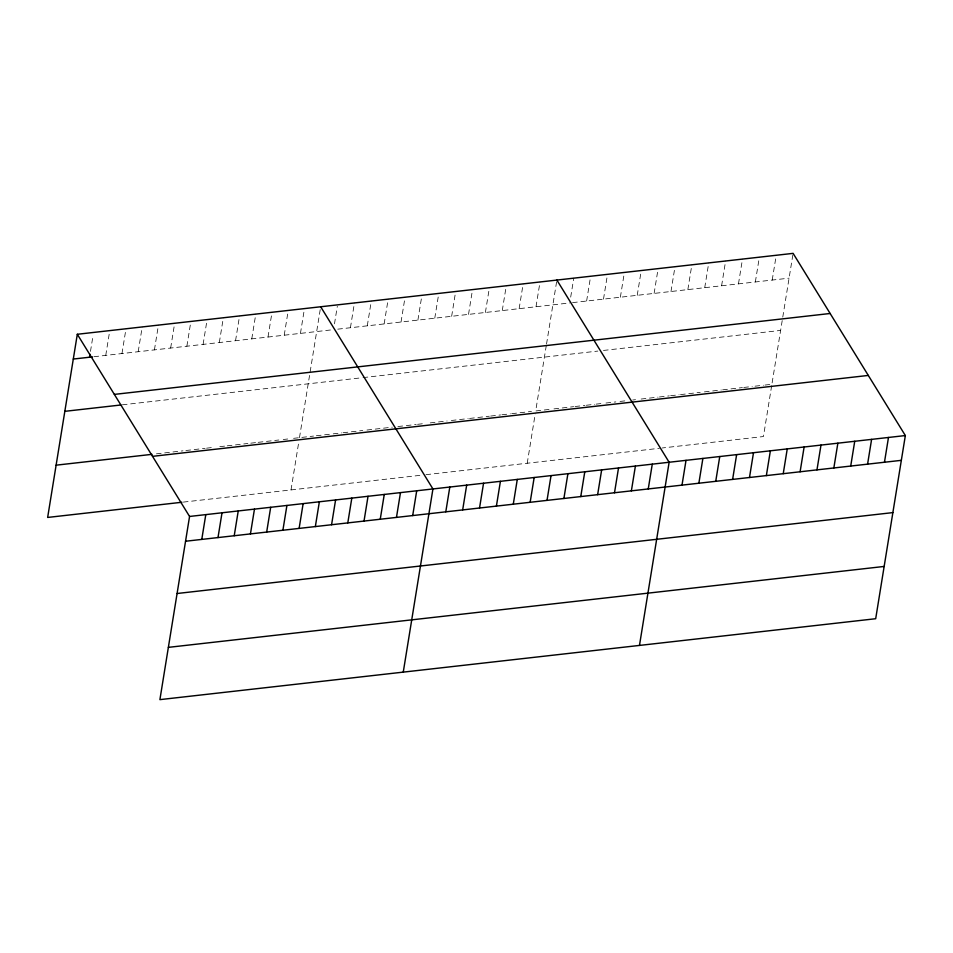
<?xml version="1.0" encoding="UTF-8"?>
<svg xmlns="http://www.w3.org/2000/svg" width="953" height="953" viewBox="0 0 953 953"><rect width="100%" height="100%" fill="white"/><g stroke="black" fill="none" stroke-linecap="round" stroke-linejoin="round"><path stroke-width="0.71" stroke-dasharray="4.76 3.57" d="M90.475 351.395L93.072 335.361M105.747 355.386L109.762 330.608M121.972 353.551L125.987 328.773M138.197 351.717L142.211 326.939M154.422 349.882L158.436 325.104M170.647 348.048L174.661 323.27M186.871 346.213L190.886 321.435M203.096 344.39L207.111 319.6M219.321 342.556L223.336 317.766M235.546 340.721L239.56 315.943M251.771 338.887L255.785 314.109M267.996 337.052L272.01 312.274M284.22 335.218L288.235 310.44M300.445 333.383L304.46 308.605M291.01 489.937L298.777 442.025M299.48 437.665L320.684 306.771M334.491 323.806L337.314 306.318M350.418 327.737L354.433 302.959M367.286 325.831L371.301 301.053M384.154 323.925L388.169 299.147M401.034 322.019L405.049 297.229M417.902 320.101L421.917 295.323M434.771 318.195L438.785 293.417M451.651 316.289L455.653 291.511M468.519 314.383L472.533 289.605M485.387 312.477L489.401 287.699M502.267 310.571L506.269 285.793M519.135 308.665L523.149 283.887M536.003 306.759L540.017 281.981M527.223 463.241L535.217 413.876M546.295 345.498L535.693 410.969L552.561 409.063M546.534 344.045L556.886 280.075M570.692 297.11L573.766 278.169M586.619 301.041L590.634 276.263M603.499 299.123L607.502 274.345M620.367 297.217L624.382 272.439M637.235 295.311L641.25 270.533M654.115 293.405L658.118 268.627M670.983 291.499L674.998 266.721M687.852 289.593L691.866 264.815M704.732 287.687L708.734 262.909M721.6 285.781L725.614 261.003M738.468 283.875L742.482 259.097M755.348 281.969L759.35 257.191M772.216 280.063L776.23 255.285M771.668 385.727L763.436 436.545L662.204 447.981M792.86 254.832L771.894 384.273L764.866 385.072M93.954 356.72L333.538 329.643M337.755 329.166L569.751 302.947M572.562 302.625L789.084 278.157M122.365 404.822L361.628 377.781M363.033 377.614L597.841 351.073M603.463 350.442L780.626 330.417M156.411 453.842L182.964 450.84M185.906 450.507L205.086 448.339M206.563 448.172L213.937 447.338M219.833 446.671L225.73 446.004M227.207 445.837L247.863 443.502M250.806 443.169L256.702 442.502M258.18 442.335L278.836 440M283.255 439.5L287.687 438.999M293.584 438.332L313.537 436.081M316.348 435.759L331.823 434.008M333.228 433.853L341.662 432.9M343.068 432.745L362.748 430.518M366.965 430.041L392.279 427.182M397.901 426.539L404.93 425.753M406.335 425.586L416.175 424.478M417.581 424.323L424.621 423.525M430.244 422.894L447.112 420.976M451.329 420.499L468.197 418.593M469.603 418.438L489.294 416.211M490.7 416.056L500.539 414.948M501.945 414.781L510.379 413.828M511.785 413.673L531.476 411.446M553.967 408.908L573.646 406.681M575.064 406.514L584.904 405.406M586.309 405.251L594.743 404.298M596.149 404.132L603.178 403.345M605.989 403.024L615.829 401.916M620.046 401.439L627.086 400.641M632.709 400.01L635.52 399.688M641.143 399.045L658.011 397.139M659.416 396.984L669.256 395.876M670.662 395.709L679.108 394.756M680.513 394.602L700.193 392.374M704.41 391.897L721.278 389.991M722.684 389.837L742.375 387.609M743.781 387.454L752.215 386.501M755.026 386.179L763.46 385.226M183.345 502.1L421.774 475.154M425.991 474.677L659.393 448.303"/><path stroke-width="1.43" d="M77.312 334.277L189.564 516.455L159.901 699.633L875.688 618.723L905.35 435.557L793.099 253.367L77.312 334.277L47.65 517.443L181.868 502.267M89.522 357.22L89.999 354.302M201.774 539.41L205.788 514.632M217.999 537.575L222.013 512.797M234.224 535.741L238.238 510.963M250.448 533.906L254.463 509.128M266.673 532.072L270.688 507.294M282.898 530.237L286.913 505.459M299.123 528.403L303.137 503.625M315.348 526.568L319.362 501.79M331.573 524.734L335.587 499.956M347.797 522.899L351.812 498.121M364.022 521.065L368.037 496.287M380.247 519.23L384.262 494.452M396.472 517.396L400.486 492.618M412.697 515.561L416.711 490.783M403.262 672.115L432.936 488.949L320.684 306.771M445.79 511.821L449.804 487.043M462.67 509.915L466.672 485.137M479.538 508.009L483.552 483.231M496.406 506.103L500.42 481.325M513.286 504.197L517.288 479.419M530.154 502.291L534.168 477.513M547.022 500.385L551.037 475.607M563.902 498.479L567.905 473.701M580.77 496.573L584.785 471.795M597.638 494.667L601.653 469.889M614.506 492.761L618.521 467.971M631.386 490.843L635.401 466.065M648.254 488.937L652.269 464.159M639.475 645.419L669.137 462.253L556.886 280.075M682.003 485.125L686.017 460.347M698.871 483.219L702.885 458.441M715.739 481.313L719.753 456.535M732.619 479.407L736.633 454.629M749.487 477.501L753.501 452.723M766.355 475.595L770.369 450.817M783.235 473.689L787.249 448.911M800.103 471.783L804.118 447.005M816.971 469.877L820.986 445.087M833.851 467.959L837.866 443.181M850.719 466.053L854.734 441.275M867.587 464.147L871.602 439.369M884.467 462.241L888.482 437.463M73.298 359.055L92.477 356.887M114.36 394.399L830.146 313.489M64.84 411.327L120.888 404.989M56.12 465.171L151.992 454.343M152.528 456.344L868.302 375.434M189.564 516.455L905.35 435.557M185.549 541.244L901.335 460.335M177.091 593.505L892.866 512.607M168.371 647.361L884.146 566.451"/></g></svg>
